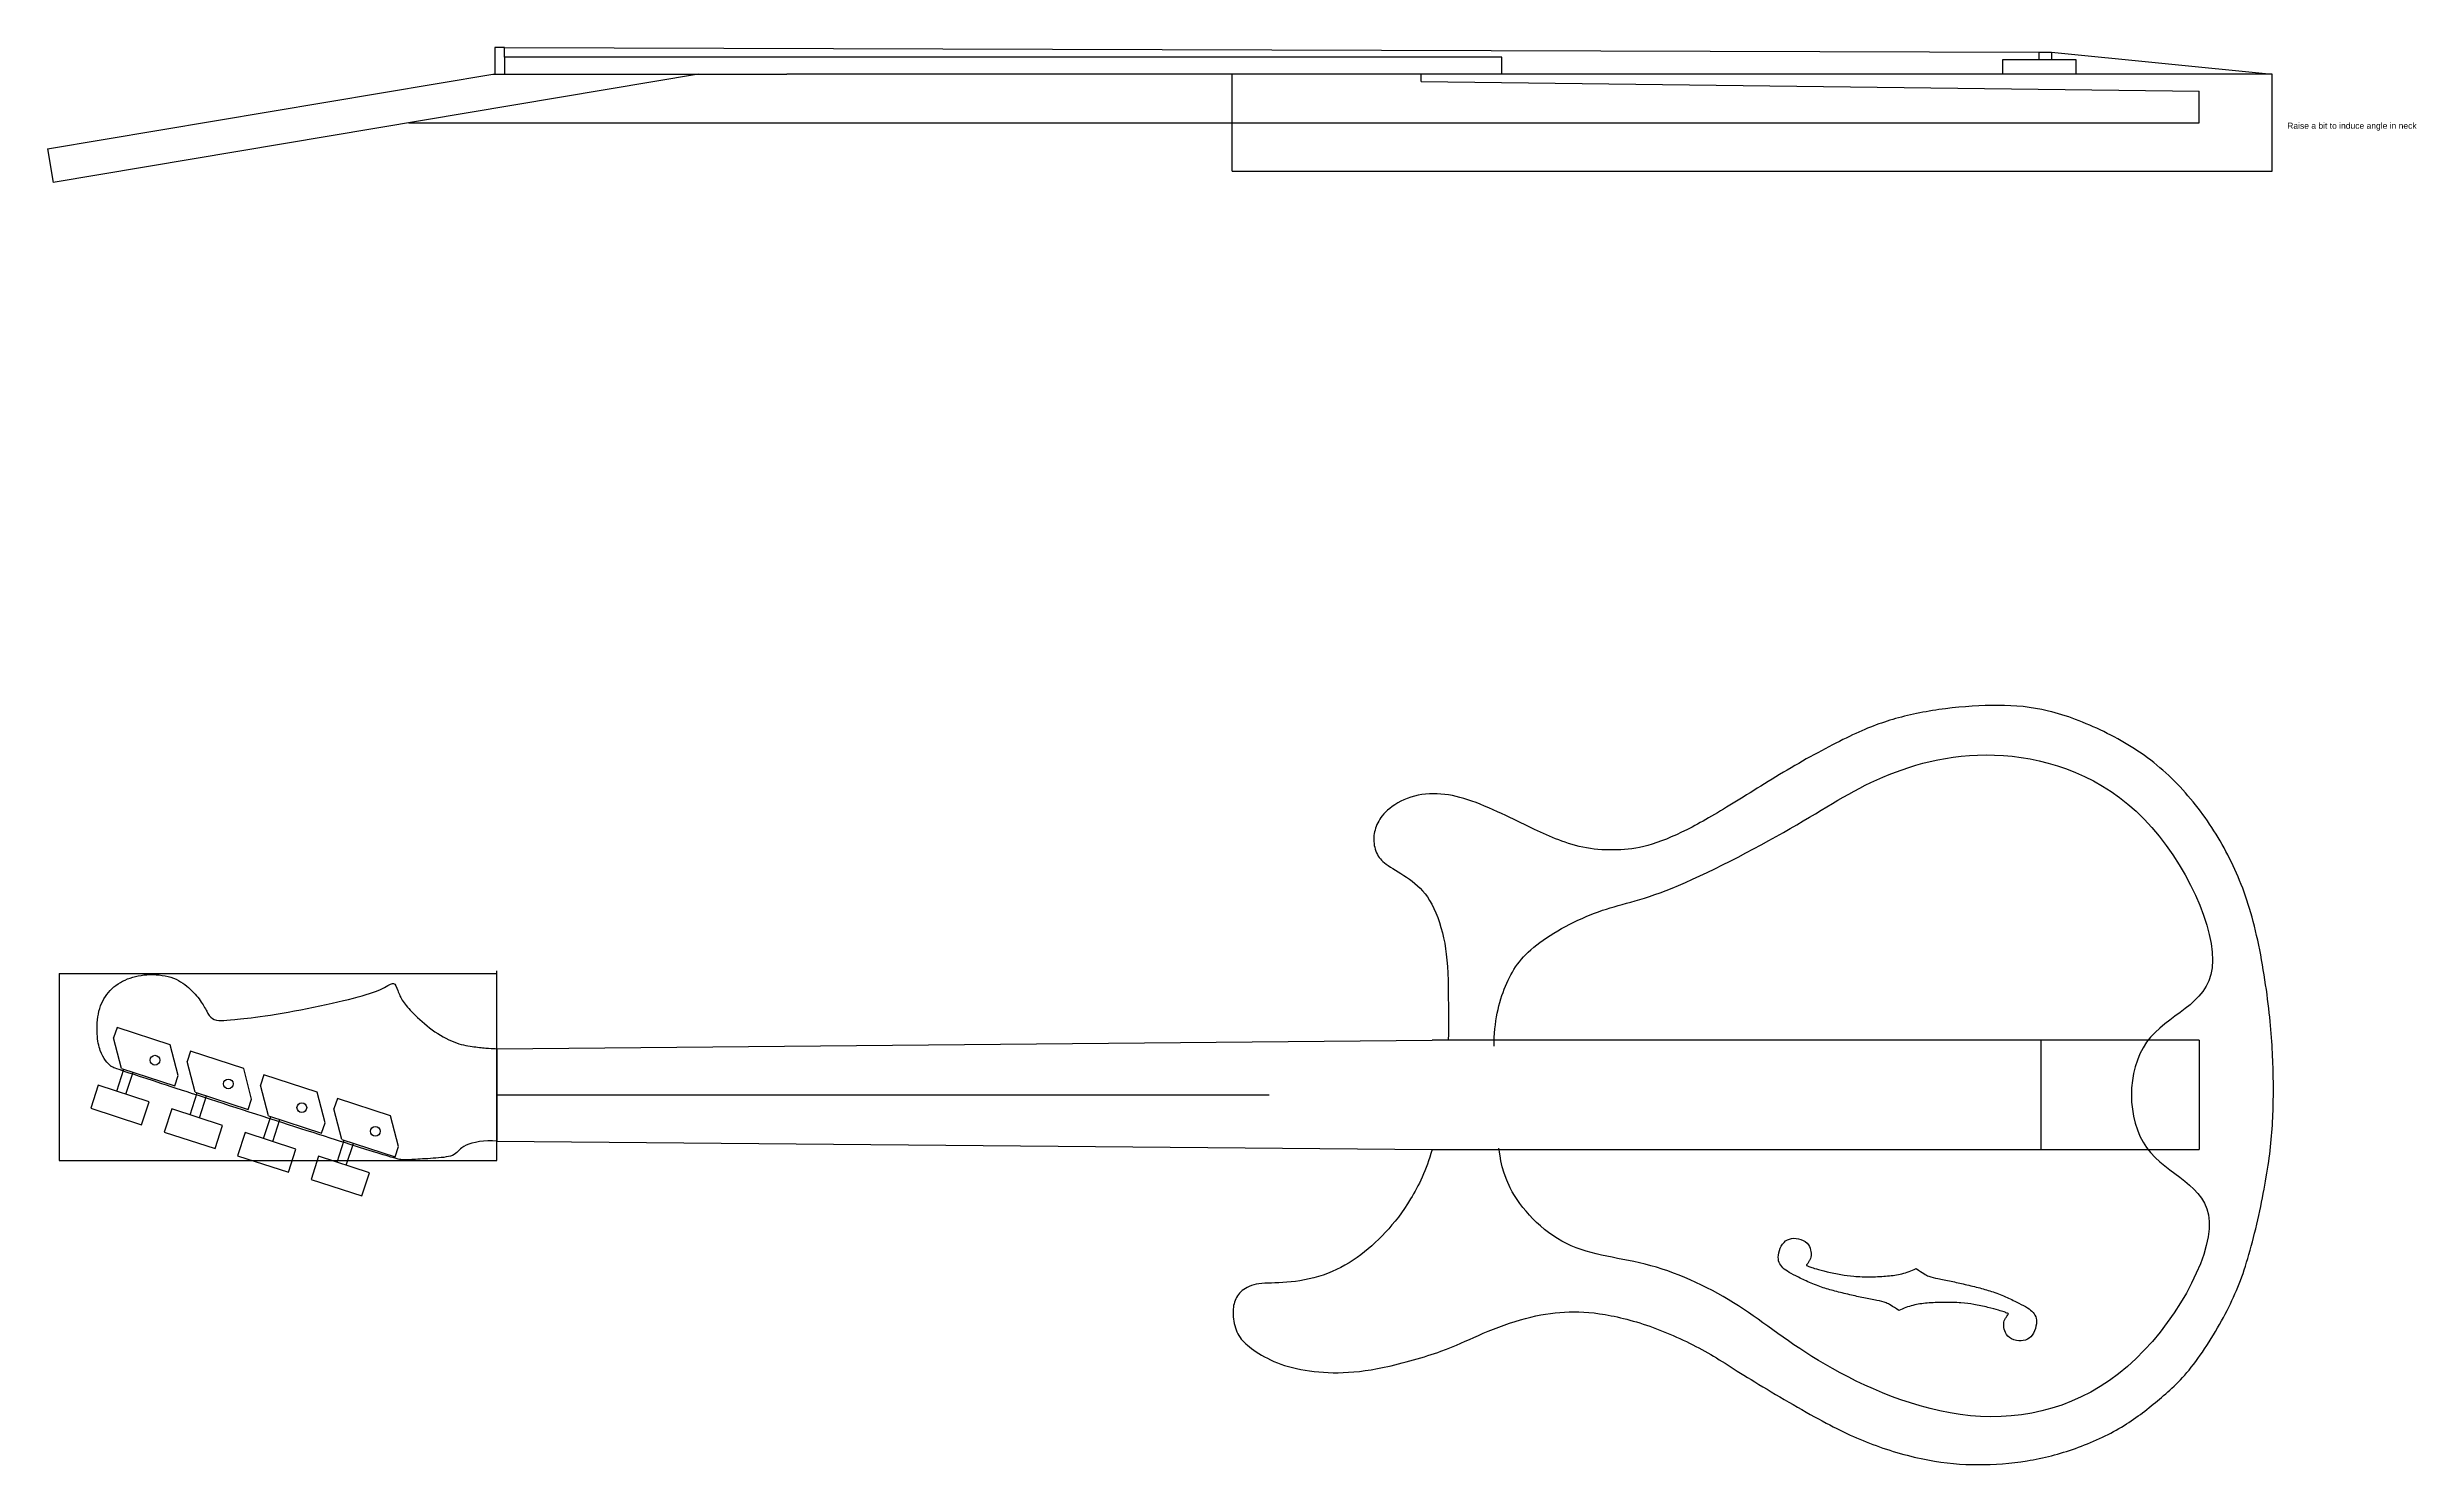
# Model space of a CAD drawing. Header units: millimetres. Extents: x -219 to 1006, y -1152 to 1300.
# Drawn here: x -185 to 789, y -1152 to -569 of the extents above; entities that cross this region are included whole.
import ezdxf

# ---------------------------------------------------------------- set-up
doc = ezdxf.new("R2010")
doc.units = ezdxf.units.MM
doc.layers.get('0').update_dxf_attribs({"linetype": 'CONTINUOUS', "lineweight": 25, "true_color": 0x000000})
doc.styles.add('textstyle6', font='')
doc.styles.get('textstyle6').set_extended_font_data('Liberation Sans')

# ---------------------------------------------------------------- blocks, each defined once
blk = doc.blocks.new('tuner')
for p, q in [((4, 8), (-19, 8)), ((-19, 8), (-19, 3.5)), ((-12, -7.5), (-19, 3.5)), ((11, -3), (4, 8)), ((-12, -7.5), (11, -7.5)), ((-11, -17), (-11, -7.5)), ((-7, -17), (-7, -7.5)), ((11, -7.5), (11, -3)), ((3, -17), (-19, -17)), ((-19, -17), (-19, -27)), ((3, -27), (3, -17)), ((-19, -27), (3, -27))]:
    blk.add_line(p, q)
blk.add_circle((0, 0), 2)

msp = doc.modelspace()

# ---------------------------------------------------------------- linework, layer by layer
for p, q in [((3.17, -569), (-0.83, -569)), ((-0.83, -569), (-0.83, -580)), ((3.17, -573), (3.17, -569)), ((3.17, -569), (634.17, -571)), ((413.17, -573), (3.17, -573)), ((3.17, -573), (3.17, -580)), ((413.17, -580), (413.17, -573)), ((619.17, -580), (619.17, -574)), ((619.17, -574), (649.17, -574)), ((634.17, -574), (634.17, -571)), ((634.17, -571), (639.17, -571)), ((639.17, -571), (639.17, -574)), ((639.17, -571), (730, -580)), ((649.17, -574), (649.17, -580)), ((-184.85, -610.74), (-1.67, -580)), ((82.92, -580), (-182.54, -624.55)), ((-1.67, -580), (119.17, -580)), ((356.81, -580), (119.17, -580)), ((302.36, -620), (302.36, -580)), ((730, -580), (350.14, -580)), ((380, -583), (380, -580)), ((380, -583), (700, -587)), ((730, -620), (730, -580)), ((700, -600), (700, -587)), ((-36.25, -600), (700, -600)), ((-184.85, -610.74), (-182.54, -624.55)), ((302.36, -620), (730, -620)), ((-180, -950), (0, -950)), ((-180, -950), (-180, -1027)), ((0, -1027), (0, -949)), ((0, -981), (384.52, -977.5)), ((0, -981), (0, -1019)), ((700, -977.5), (384.52, -977.5)), ((635, -1022.5), (635, -977.5)), ((700, -977.5), (700, -1022.5)), ((0, -1000), (317.5, -1000)), ((0, -1019), (384.52, -1022.5)), ((384.52, -1022.5), (700, -1022.5)), ((-180, -1027), (0, -1027))]:
    msp.add_line(p, q)
for points in [[(384.52, -1022.5), (382.1, -1030.98), (375.9, -1043.86), (365.5, -1056.99), (354.11, -1067.39), (340.03, -1074.9), (324.03, -1077.66), (312.51, -1077.14), (305.8, -1080.24), (302.88, -1085.05), (302.36, -1091.07), (304.25, -1098.81), (308.72, -1103.46), (317.49, -1109.3), (330.05, -1113.43), (345.53, -1114.81), (363.24, -1113.09), (390.76, -1105.18), (402.29, -1099.16), (421.38, -1091.76), (437.2, -1089.01), (452.34, -1089.18), (473.84, -1094.34), (496.54, -1104.66), (513.05, -1115.84), (545.56, -1134.93), (564.99, -1144.22), (589.07, -1151.1), (608.85, -1152.65), (629.32, -1151.1), (649.1, -1146.11), (669.05, -1136.99), (682.81, -1125.99), (696.39, -1114.29), (711.87, -1089.35), (720.13, -1069.23), (727.35, -1037.41), (730.45, -1014.02), (730.62, -990.11), (729.25, -966.38), (723.74, -930.77), (714.63, -905.15), (701.21, -882.79), (683.32, -863.35), (660.96, -849.77), (637.23, -840.82), (617.79, -839.27), (595.43, -840.65), (574.45, -844.78), (557.6, -851.31), (531.97, -865.07), (507.2, -880.9), (488.97, -891.56), (472.46, -898.27), (460.76, -899.47), (447.87, -898.96), (436.17, -895.17), (427.05, -891.04), (415.36, -885.2), (400.4, -878.49), (388.36, -875.56), (375.28, -876.6), (365.14, -882.96), (361.52, -888.81), (359.98, -894.66), (361.7, -901.71), (365.48, -905.32), (375.46, -911), (383.88, -918.39), (390.08, -935.25), (391.45, -953.13), (391.2, -977.5), (391.2, -977.5)], [(410, -980), (410, -970), (413.95, -953.79), (424.31, -938.39), (454.04, -922.46), (477.14, -919.54), (536.88, -888.74), (566.28, -868.09), (617.17, -854.45), (681.62, -876.14), (720, -960), (670, -970), (670, -1030), (720, -1040), (674.35, -1122.74), (605.2, -1139.79), (540, -1110), (512.29, -1085.88), (474.06, -1067.53), (438.12, -1065.62), (412.36, -1037.15), (412.36, -1022.5), (411.94, -1021.95)], [(0, -1019), (-5.07, -1018.58), (-14.91, -1020.37), (-16.47, -1025.22), (-24.98, -1026.05), (-34.33, -1026.59), (-38.38, -1026.88), (-41.9, -1026.49), (-156.53, -989.39), (-158.82, -988.37), (-161, -986), (-163.26, -982.31), (-164.67, -975.51), (-164.24, -965.17), (-160.23, -957.36), (-153.27, -952.29), (-144.19, -950), (-133.42, -951.02), (-126.46, -955.67), (-121.6, -961.37), (-119.28, -965.8), (-117.38, -968.97), (-113.37, -969.6), (-109, -969), (-97, -968), (-75, -964), (-55.33, -959.48), (-46.24, -956.17), (-42, -953), (-41, -957), (-38.84, -961.58), (-35, -966), (-26.81, -973.61), (-17.31, -978.89), (-9.92, -980.16), (-4.43, -980.79), (0, -981), (0, -981), (0, -981)], [(576.44, -1088.72), (573.7, -1086.86), (571.15, -1085.31), (567.86, -1084.64), (561.97, -1083.54), (556.38, -1082.26), (549.96, -1080.72), (544.84, -1079.24), (538.83, -1076.86), (533.94, -1074.39), (530.4, -1072.61), (528.14, -1070.71), (526.81, -1068.41), (526.85, -1065.19), (528.42, -1061.02), (531.31, -1059), (535.16, -1058.82), (539.19, -1060.72), (540.28, -1064.01), (540.48, -1066.25), (540.21, -1067.25), (539.61, -1068.35), (538.95, -1069.38), (538.48, -1070.02), (538.39, -1070.1), (538.62, -1070.24), (540.2, -1070.86), (542.14, -1071.5), (546.66, -1072.77), (552.93, -1074.02), (557.39, -1074.71), (565.26, -1074.92), (571.99, -1074.57), (577.67, -1073.83), (581.66, -1072.32), (583.52, -1071.46)], [(583.52, -1071.46), (586.26, -1073.31), (588.82, -1074.86), (592.1, -1075.54), (597.99, -1076.64), (603.58, -1077.92), (610, -1079.45), (615.12, -1080.94), (621.13, -1083.31), (626.02, -1085.78), (629.56, -1087.57), (631.82, -1089.46), (633.15, -1091.77), (633.11, -1094.99), (631.54, -1099.16), (628.66, -1101.18), (624.8, -1101.36), (620.77, -1099.45), (619.68, -1096.17), (619.48, -1093.93), (619.76, -1092.93), (620.35, -1091.83), (621.02, -1090.79), (621.48, -1090.16), (621.57, -1090.08), (621.34, -1089.93), (619.77, -1089.31), (617.82, -1088.67), (613.3, -1087.41), (607.03, -1086.16), (602.57, -1085.47), (594.7, -1085.26), (587.98, -1085.61), (582.29, -1086.34), (578.3, -1087.86), (576.44, -1088.72)]]:
    msp.add_open_spline(points, degree=3)

# ---------------------------------------------------------------- block references
at = {"rotation": -18}
for p in [(-140.62, -985.72), (-110.42, -995.47), (-80.23, -1005.22), (-50.03, -1014.96)]:
    msp.add_blockref('tuner', p, dxfattribs=at)

# ---------------------------------------------------------------- texts
at = {"insert": (736.17, -600), "char_height": 2.5, "attachment_point": 1, "style": 'textstyle6'}
msp.add_mtext('Raise a bit to induce angle in neck', dxfattribs=at)

doc.saveas('drawing.dxf')
